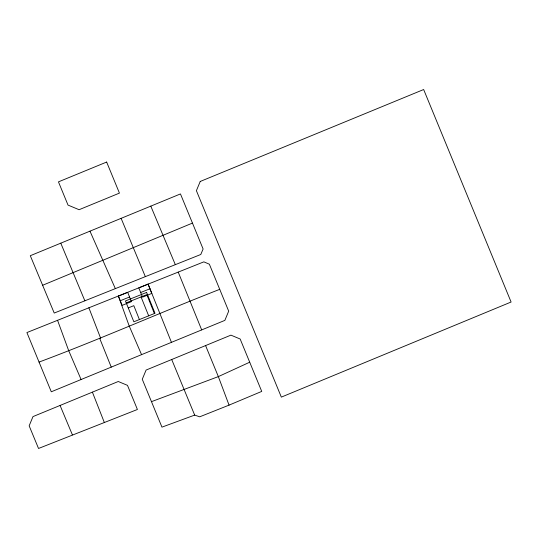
<?xml version="1.0" encoding="UTF-8"?>
<svg xmlns="http://www.w3.org/2000/svg" width="538" height="538" viewBox="0 0 538 538"><rect width="100%" height="100%" fill="white"/><g stroke="black" fill="none" stroke-linecap="round" stroke-linejoin="round"><path stroke-width="0.81" d="M249.706 362.209L218.347 376.607L151.474 401.657L142.267 379.263L146.101 370.057L230.93 335.14L240.156 339.001L261.73 391.408L229.054 405.127L199.712 416.815L194.675 415.094L161.958 427.138L151.474 401.657M39.025 362.087C99.873 339.364 159.228 312.968 219.726 289.343L228.69 311.152L224.857 320.379L51.285 391.785L26.9 332.565L203.848 261.858L209.356 264.198L219.726 289.343M42.636 285.268L192.463 223.088L180.459 193.929L30.296 255.705L54.224 313.049L200.788 254.487L203.108 248.993L192.463 223.088M60.074 405.45L118.259 381.503L127.486 385.356L137.412 409.485L38.528 448.47L29.16 425.82L32.993 416.594L60.074 405.45L72.401 434.872M120.297 300.722L129.557 296.989M140.674 292.511L149.934 288.778M128.259 307.911L133.814 305.671L139.416 319.565M126.228 302.874L146.827 294.649L154.393 313.533M89.974 231.158L115.34 288.624M141.568 354.656L129.147 325.853L118.38 296.014M81.09 379.525L68.682 350.621L57.559 320.325M150.795 206.135L175.321 264.656M60.774 243.163L84.863 300.809M121.117 218.334L145.341 276.64M194.675 415.094L171.709 359.512M205.583 345.571L218.347 376.607L229.054 405.127M178.219 272.107L201.689 329.908M141.07 296.949L148.676 315.833M99.786 338.597L111.252 367.118M148.118 284.131L171.447 342.356M92.395 392.148L104.298 422.404M88.878 307.797L100.66 338.261M200.23 181.467L196.397 190.674L281.34 397.118L511.1 302.026L423.655 89.53L200.23 181.467M106.652 162.052L58.46 181.864L68.023 205.092L79.093 209.706L119.436 193.108L106.652 162.052M127.694 292.356L118.427 296.088L122.16 305.355L131.427 301.623L127.694 292.356M148.071 284.145L138.811 287.877L142.536 297.144L151.803 293.412L148.071 284.145M146.605 292.43L125.455 300.95L133.854 321.805L155.005 313.284L146.605 292.43"/></g></svg>
